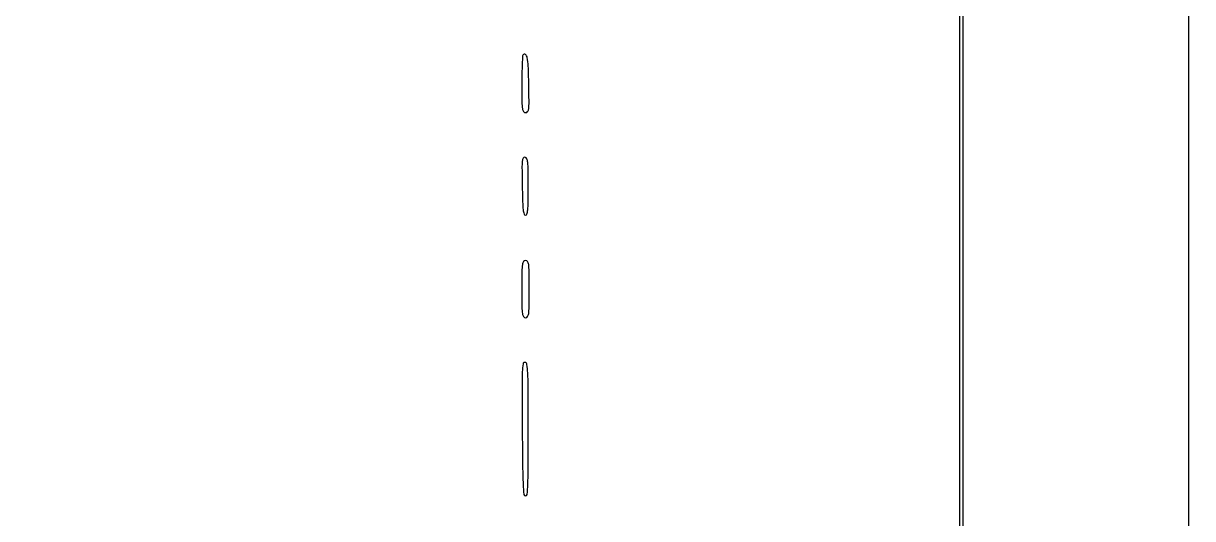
# Model space of a CAD drawing. Extents: x 0 to 836, y 5 to 589.
# Drawn here: x 299.9 to 353.5, y 369.5 to 392.1 of the extents above; entities that cross this region are included whole.
import ezdxf

# ---------------------------------------------------------------- set-up
doc = ezdxf.new("R2010")
doc.units = 0
doc.header["$MEASUREMENT"] = 0

msp = doc.modelspace()

# ---------------------------------------------------------------- linework, layer by layer
for points in [[(201.712326, 537.783562, -0.000001), (217.055896, 537.76491, -0.426088)], [(546.939, 229.3929, -0.000106), (546.943559, 250.949215, -0.000176), (546.957638, 269.095817, -0.000001), (546.976289, 285.583213, -0.415883)], [(836.0595, 588.6891), (420.497259, 588.710259, 0.000013), (261.145696, 588.714318, 0.000021), (126.989856, 588.708632), (4.934769, 588.698274, 0.19889), (4.878609, 588.675009, 0.198853), (4.855343, 588.618859), (4.83877, 516.273901, 0.000036), (4.826254, 436.744061, 0.000021), (4.8222, 342.282364), (4.8222, 95.946129), (4.469225, 95.920114, 0.031904), (4.160456, 95.877435, 0.315999), (4.075312, 95.787407, 0.415411), (4.137995, 95.703578, 0.035338), (4.43445, 95.6826), (4.8222, 95.6826), (4.8222, 50.2101), (4.8222, 4.7376), (420.462, 4.7376), (836.1018, 4.7376)], [(604.852986, 529.408162, -0.000002), (620.423836, 529.389509, -0.550615)], [(308.18842, 529.408162, -0.000002), (322.638019, 529.38951, -0.415836)], [(238.738155, 529.614638, -0.000002), (224.300981, 529.63329, -0.415836)], [(531.796111, 538.074638, -0.000002), (517.6951, 538.093291, -0.426056)], [(413.368417, 538.074638, -0.000002), (399.676779, 538.093291, -0.415815)], [(77.850638, 481.579418, -0.000002), (77.869294, 494.031443, -0.550517)], [(336.166934, 548.220763, -0.000002), (326.827688, 548.233536, -0.413812)], [(77.644162, 421.684687, -0.000002), (77.625507, 409.236574, -0.415775)], [(333.609652, 529.614638, -0.000003), (323.198363, 529.633296, -0.415688)], [(383.716206, 529.408162, -0.000003), (394.123716, 529.389504, -0.425916)], [(381.27946, 547.935135, -0.000004), (390.656104, 547.916048, -0.413615)], [(604.231838, 387.151416, -0.000003), (604.250494, 398.693431, -0.41574)], [(307.804163, 420.104962, -0.000005), (315.953334, 420.086299, -0.425768)], [(77.841889, 210.212758, -0.000002), (77.851786, 217.49274, -0.413814)]]:
    msp.add_lwpolyline(points, format="xyb")
for points in [[(342.7992, 395.505), (342.7992, 357.7311)], [(342.9684, 357.696876), (342.9684, 395.436552)], [(353.2896, 395.505), (353.2896, 357.7311)]]:
    msp.add_lwpolyline(points)
for points in [[(322.807163, 390.712763, 0.185328), (322.7837, 390.660069, 0.002379), (322.766085, 390.290633, 0.006531), (322.753202, 389.858807, 0.004191), (322.749, 389.3574, 0.00213), (322.752511, 388.533203, 0.030712), (322.772944, 388.241467, 0.121094), (322.824264, 388.110066, 0.244038), (322.920348, 388.0602, 0.246944), (323.015925, 388.11047, 0.123411), (323.064987, 388.242084, 0.03022), (323.079945, 388.536213, 0.001991), (323.068398, 389.385693, 0.005543), (323.04527, 390.192451, 0.038675), (322.99925, 390.583801, 0.175575), (322.918117, 390.718548, 0.384018)], [(322.767968, 384.703973, 0.002999), (322.785108, 383.972297, 0.020579), (322.810498, 383.613118, 0.04165), (322.849244, 383.416917, 0.334881), (322.9182, 383.3649, 0.335246), (322.98638, 383.416403, 0.045119), (323.021901, 383.604407, 0.021179), (323.04082, 383.953066, 0.002964), (323.0451, 384.675041, 0.002588), (323.041075, 385.452599, 0.025348), (323.021058, 385.780145, 0.071206), (322.977845, 385.946672, 0.251212), (322.894868, 386.014115, 0.328399), (322.813238, 385.97525, 0.099142), (322.770947, 385.83567, 0.02635), (322.757222, 385.523013, 0.002151)], [(322.749, 379.9809, 0.00213), (322.752532, 379.151574, 0.02996), (322.772879, 378.854663, 0.116079), (322.823418, 378.720169, 0.250083), (322.9182, 378.6696, 0.250083), (323.012982, 378.720169, 0.116079), (323.063521, 378.854663, 0.02996), (323.083868, 379.151574, 0.00213), (323.0874, 379.9809, 0.00213), (323.083868, 380.810226, 0.02996), (323.063521, 381.107137, 0.116079), (323.012982, 381.241631, 0.250083), (322.9182, 381.2922, 0.250083), (322.823418, 381.241631, 0.116079), (322.772879, 381.107137, 0.02996), (322.752532, 380.810226, 0.00213)], [(322.769088, 373.578858, 0.001131), (322.785597, 371.839288, 0.009183), (322.809595, 371.042745, 0.011216), (322.842869, 370.574308, 0.38713), (322.9182, 370.5057, 0.388588), (322.993145, 370.574304, 0.011655), (323.023068, 371.034257, 0.009291), (323.041211, 371.820297, 0.001124), (323.0451, 373.550141, 0.000938), (323.041594, 375.419122, 0.011183), (323.022715, 376.141848, 0.022643), (322.986389, 376.528146, 0.320742), (322.895988, 376.623299, 0.427021), (322.806211, 376.559625, 0.026272), (322.771988, 376.197358, 0.011357), (322.758581, 375.48977, 0.000865)]]:
    msp.add_lwpolyline(points, format="xyb", close=True)

doc.saveas('drawing.dxf')
